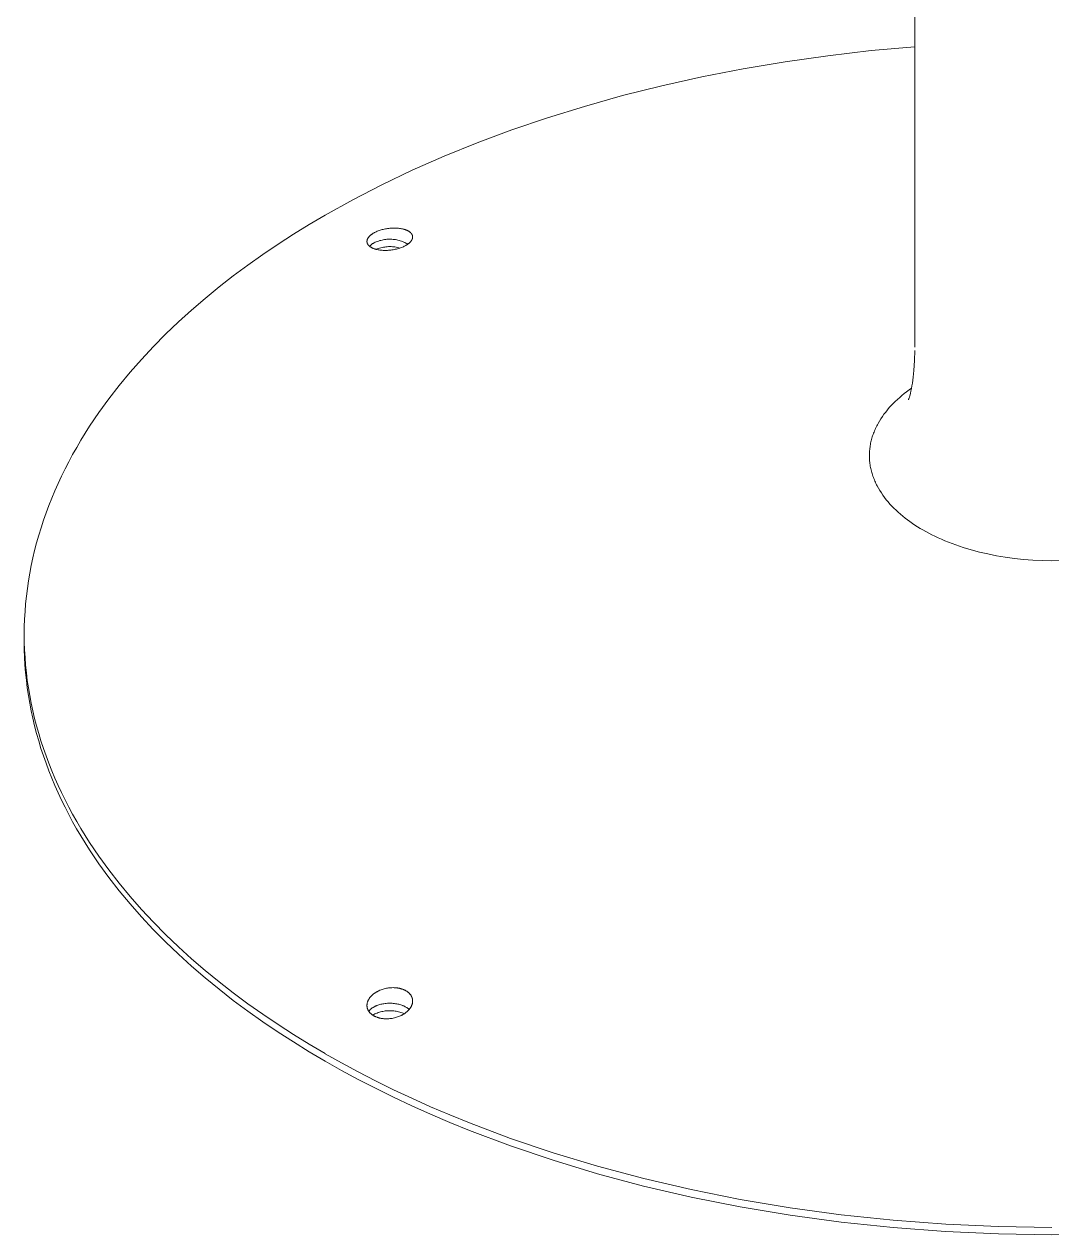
# Model space of a CAD drawing. Header units: millimetres. Extents: x -397 to 2955, y -22 to 2256.
# Drawn here: x 2244 to 2442.2, y 121.1 to 354.6 of the extents above; entities that cross this region are included whole.
import ezdxf

# ---------------------------------------------------------------- set-up
doc = ezdxf.new("R2010")
doc.units = ezdxf.units.MM
doc.layers.add('ZANO_R', color=7, linetype='Continuous', lineweight=0)

msp = doc.modelspace()

# ---------------------------------------------------------------- linework, layer by layer
at = {"layer": 'ZANO_R'}
for p, q in [((2415.76, 292.34), (2415.76, 552.33)), ((2398.97, 348.57), (2390.74, 347.4)), ((2407.32, 349.54), (2398.97, 348.57)), ((2415.76, 350.3), (2407.32, 349.54)), ((2382.65, 346.04), (2374.72, 344.49)), ((2390.74, 347.4), (2382.65, 346.04)), ((2374.72, 344.49), (2366.97, 342.76)), ((2366.97, 342.76), (2359.41, 340.86)), ((2352.06, 338.8), (2344.93, 336.6)), ((2359.41, 340.86), (2352.06, 338.8)), ((2344.93, 336.6), (2338.04, 334.25)), ((2338.04, 334.25), (2331.4, 331.77)), ((2331.4, 331.77), (2325, 329.17)), ((2325, 329.17), (2318.87, 326.47)), ((2318.87, 326.47), (2313, 323.67)), ((2313, 323.67), (2307.41, 320.78)), ((2307.41, 320.78), (2302.08, 317.82)), ((2302.08, 317.82), (2299, 316)), ((2299, 316), (2295.97, 314.13)), ((2314.33, 315.26), (2314.55, 315.28)), ((2314.55, 315.28), (2314.77, 315.3)), ((2314.77, 315.3), (2314.98, 315.31)), ((2314.98, 315.31), (2315.2, 315.32)), ((2315.2, 315.32), (2315.41, 315.32)), ((2315.41, 315.32), (2315.62, 315.32)), ((2315.62, 315.32), (2315.83, 315.31)), ((2315.83, 315.31), (2316.03, 315.3)), ((2316.03, 315.3), (2316.23, 315.28)), ((2316.23, 315.28), (2316.42, 315.26)), ((2295.97, 314.13), (2292.99, 312.2)), ((2310.15, 312.94), (2310.16, 312.97)), ((2310.16, 312.99), (2310.17, 313.02)), ((2310.16, 312.97), (2310.16, 312.99)), ((2310.17, 313.02), (2310.18, 313.05)), ((2310.18, 313.07), (2310.19, 313.1)), ((2310.18, 313.05), (2310.18, 313.07)), ((2310.19, 313.1), (2310.2, 313.13)), ((2310.2, 313.13), (2310.21, 313.15)), ((2310.21, 313.15), (2310.22, 313.18)), ((2310.22, 313.18), (2310.23, 313.2)), ((2310.23, 313.2), (2310.25, 313.23)), ((2310.25, 313.23), (2310.26, 313.26)), ((2310.26, 313.26), (2310.27, 313.28)), ((2310.27, 313.28), (2310.29, 313.31)), ((2310.29, 313.31), (2310.3, 313.34)), ((2310.3, 313.34), (2310.32, 313.36)), ((2310.32, 313.36), (2310.33, 313.39)), ((2310.33, 313.39), (2310.35, 313.42)), ((2310.35, 313.42), (2310.38, 313.47)), ((2310.38, 313.47), (2310.42, 313.52)), ((2310.42, 313.52), (2310.46, 313.57)), ((2310.46, 313.57), (2310.5, 313.62)), ((2310.5, 313.62), (2310.55, 313.68)), ((2310.55, 313.68), (2310.59, 313.73)), ((2310.59, 313.73), (2310.64, 313.78)), ((2310.64, 313.78), (2310.7, 313.83)), ((2310.7, 313.83), (2310.75, 313.88)), ((2310.75, 313.88), (2310.81, 313.93)), ((2310.81, 313.93), (2310.87, 313.98)), ((2310.87, 313.98), (2310.93, 314.03)), ((2310.93, 314.03), (2310.99, 314.08)), ((2310.99, 314.08), (2311.06, 314.12)), ((2311.06, 314.12), (2311.12, 314.17)), ((2311.12, 314.17), (2311.19, 314.22)), ((2311.19, 314.22), (2311.27, 314.27)), ((2311.27, 314.27), (2311.34, 314.31)), ((2311.34, 314.31), (2311.42, 314.36)), ((2311.42, 314.36), (2311.5, 314.4)), ((2311.5, 314.4), (2311.58, 314.45)), ((2311.58, 314.45), (2311.75, 314.53)), ((2311.75, 314.53), (2311.92, 314.61)), ((2311.92, 314.61), (2312.1, 314.69)), ((2312.1, 314.69), (2312.28, 314.76)), ((2312.28, 314.76), (2312.47, 314.83)), ((2312.47, 314.83), (2312.66, 314.9)), ((2312.59, 312.89), (2312.82, 312.95)), ((2312.66, 314.9), (2312.86, 314.96)), ((2312.82, 312.95), (2313.05, 313.01)), ((2312.86, 314.96), (2313.06, 315.01)), ((2313.05, 313.01), (2313.28, 313.06)), ((2313.06, 315.01), (2313.27, 315.07)), ((2313.27, 315.07), (2313.47, 315.11)), ((2313.28, 313.06), (2313.51, 313.09)), ((2313.47, 315.11), (2313.69, 315.16)), ((2313.51, 313.09), (2313.75, 313.13)), ((2313.69, 315.16), (2313.9, 315.2)), ((2313.75, 313.13), (2313.98, 313.15)), ((2313.9, 315.2), (2314.11, 315.23)), ((2313.98, 313.15), (2314.22, 313.16)), ((2314.11, 315.23), (2314.33, 315.26)), ((2314.22, 313.16), (2314.45, 313.17)), ((2314.45, 313.17), (2314.69, 313.17)), ((2314.69, 313.17), (2314.93, 313.16)), ((2314.93, 313.16), (2315.16, 313.14)), ((2315.16, 313.14), (2315.4, 313.11)), ((2315.4, 313.11), (2315.63, 313.08)), ((2315.63, 313.08), (2315.86, 313.04)), ((2315.86, 313.04), (2316.1, 312.99)), ((2316.1, 312.99), (2316.32, 312.93)), ((2316.42, 315.26), (2316.61, 315.23)), ((2316.61, 315.23), (2316.8, 315.2)), ((2316.8, 315.2), (2316.98, 315.16)), ((2316.98, 315.16), (2317.16, 315.12)), ((2317.16, 315.12), (2317.24, 315.09)), ((2317.24, 315.09), (2317.33, 315.07)), ((2317.33, 315.07), (2317.41, 315.05)), ((2317.41, 315.05), (2317.49, 315.02)), ((2317.49, 315.02), (2317.57, 314.99)), ((2317.57, 314.99), (2317.65, 314.96)), ((2317.65, 314.96), (2317.72, 314.93)), ((2317.72, 314.93), (2317.8, 314.9)), ((2317.8, 314.9), (2317.87, 314.87)), ((2317.87, 314.87), (2317.94, 314.84)), ((2317.94, 314.84), (2318, 314.8)), ((2318, 314.8), (2318.07, 314.77)), ((2318.07, 314.77), (2318.13, 314.73)), ((2318.13, 314.73), (2318.19, 314.7)), ((2318.19, 314.7), (2318.25, 314.66)), ((2318.25, 314.66), (2318.31, 314.62)), ((2318.31, 314.62), (2318.36, 314.58)), ((2318.36, 314.58), (2318.41, 314.54)), ((2318.41, 314.54), (2318.46, 314.5)), ((2318.46, 314.5), (2318.51, 314.46)), ((2318.51, 314.46), (2318.53, 314.44)), ((2318.53, 314.44), (2318.55, 314.42)), ((2318.55, 314.42), (2318.57, 314.4)), ((2318.57, 314.4), (2318.6, 314.38)), ((2318.6, 314.38), (2318.62, 314.35)), ((2318.62, 314.35), (2318.64, 314.33)), ((2318.64, 314.33), (2318.65, 314.31)), ((2318.65, 314.31), (2318.67, 314.29)), ((2318.67, 314.29), (2318.69, 314.27)), ((2318.69, 314.27), (2318.71, 314.24)), ((2318.71, 314.24), (2318.73, 314.22)), ((2318.73, 312.95), (2318.72, 312.92)), ((2318.73, 314.22), (2318.74, 314.2)), ((2318.75, 312.97), (2318.73, 312.95)), ((2318.74, 314.2), (2318.76, 314.17)), ((2318.76, 313), (2318.75, 312.97)), ((2318.76, 314.17), (2318.77, 314.15)), ((2318.78, 313.02), (2318.76, 313)), ((2318.77, 314.15), (2318.79, 314.13)), ((2318.79, 313.05), (2318.78, 313.02)), ((2318.79, 314.13), (2318.8, 314.1)), ((2318.81, 313.08), (2318.79, 313.05)), ((2318.8, 314.1), (2318.81, 314.08)), ((2318.81, 314.08), (2318.82, 314.06)), ((2318.82, 313.1), (2318.81, 313.08)), ((2318.82, 314.06), (2318.84, 314.03)), ((2318.83, 313.13), (2318.82, 313.1)), ((2318.84, 313.16), (2318.83, 313.13)), ((2318.84, 314.03), (2318.85, 314.01)), ((2318.85, 313.18), (2318.84, 313.16)), ((2318.85, 314.01), (2318.86, 313.98)), ((2318.86, 313.21), (2318.85, 313.18)), ((2318.86, 313.98), (2318.87, 313.96)), ((2318.87, 313.24), (2318.86, 313.21)), ((2318.87, 313.96), (2318.88, 313.94)), ((2318.88, 313.26), (2318.87, 313.24)), ((2318.88, 313.94), (2318.88, 313.91)), ((2318.88, 313.91), (2318.89, 313.89)), ((2318.89, 313.29), (2318.88, 313.26)), ((2318.89, 313.89), (2318.9, 313.86)), ((2318.9, 313.32), (2318.89, 313.29)), ((2318.9, 313.86), (2318.91, 313.84)), ((2318.91, 313.37), (2318.9, 313.34)), ((2318.9, 313.34), (2318.9, 313.32)), ((2318.91, 313.84), (2318.91, 313.81)), ((2318.91, 313.81), (2318.92, 313.79)), ((2318.92, 313.39), (2318.91, 313.37)), ((2318.92, 313.79), (2318.92, 313.76)), ((2318.92, 313.76), (2318.93, 313.73)), ((2318.93, 313.47), (2318.92, 313.45)), ((2318.92, 313.45), (2318.92, 313.42)), ((2318.92, 313.42), (2318.92, 313.39)), ((2318.93, 313.73), (2318.93, 313.71)), ((2318.93, 313.71), (2318.93, 313.68)), ((2318.93, 313.68), (2318.93, 313.66)), ((2318.93, 313.66), (2318.93, 313.63)), ((2318.93, 313.63), (2318.94, 313.61)), ((2318.94, 313.58), (2318.93, 313.55)), ((2318.93, 313.55), (2318.93, 313.53)), ((2318.93, 313.53), (2318.93, 313.5)), ((2318.93, 313.5), (2318.93, 313.47)), ((2318.94, 313.61), (2318.94, 313.58)), ((2292.99, 312.2), (2290.06, 310.22)), ((2310.13, 312.83), (2310.14, 312.86)), ((2310.13, 312.81), (2310.13, 312.83)), ((2310.13, 312.78), (2310.13, 312.81)), ((2310.13, 312.75), (2310.13, 312.78)), ((2310.13, 312.73), (2310.13, 312.75)), ((2310.13, 312.7), (2310.13, 312.73)), ((2310.13, 312.68), (2310.13, 312.7)), ((2310.13, 312.65), (2310.13, 312.68)), ((2310.14, 312.62), (2310.13, 312.65)), ((2310.14, 312.91), (2310.15, 312.94)), ((2310.14, 312.89), (2310.14, 312.91)), ((2310.14, 312.86), (2310.14, 312.89)), ((2310.14, 312.6), (2310.14, 312.62)), ((2310.14, 312.57), (2310.14, 312.6)), ((2310.15, 312.55), (2310.14, 312.57)), ((2310.15, 312.52), (2310.15, 312.55)), ((2310.16, 312.5), (2310.15, 312.52)), ((2310.17, 312.47), (2310.16, 312.5)), ((2310.17, 312.45), (2310.17, 312.47)), ((2310.18, 312.42), (2310.17, 312.45)), ((2310.19, 312.4), (2310.18, 312.42)), ((2310.2, 312.37), (2310.19, 312.4)), ((2310.21, 312.35), (2310.2, 312.37)), ((2310.22, 312.32), (2310.21, 312.35)), ((2310.23, 312.3), (2310.22, 312.32)), ((2310.24, 312.28), (2310.23, 312.3)), ((2310.25, 312.25), (2310.24, 312.28)), ((2310.27, 312.23), (2310.25, 312.25)), ((2310.28, 312.2), (2310.27, 312.23)), ((2310.29, 312.18), (2310.28, 312.2)), ((2310.31, 312.16), (2310.29, 312.18)), ((2310.32, 312.13), (2310.31, 312.16)), ((2310.34, 312.11), (2310.32, 312.13)), ((2310.36, 312.09), (2310.34, 312.11)), ((2310.37, 312.07), (2310.36, 312.09)), ((2310.39, 312.04), (2310.37, 312.07)), ((2310.41, 312.02), (2310.39, 312.04)), ((2310.43, 312), (2310.41, 312.02)), ((2310.45, 311.98), (2310.43, 312)), ((2310.47, 311.96), (2310.45, 311.98)), ((2310.49, 311.93), (2310.47, 311.96)), ((2310.51, 311.91), (2310.49, 311.93)), ((2310.53, 311.89), (2310.51, 311.91)), ((2310.56, 311.87), (2310.53, 311.89)), ((2310.6, 311.83), (2310.56, 311.87)), ((2310.65, 311.79), (2310.6, 311.83)), ((2310.71, 311.89), (2310.63, 311.81)), ((2310.7, 311.75), (2310.65, 311.79)), ((2310.76, 311.71), (2310.7, 311.75)), ((2310.79, 311.96), (2310.71, 311.89)), ((2310.81, 311.67), (2310.76, 311.71)), ((2310.87, 312.04), (2310.79, 311.96)), ((2310.87, 311.63), (2310.81, 311.67)), ((2310.96, 312.11), (2310.87, 312.04)), ((2310.93, 311.6), (2310.87, 311.63)), ((2311, 311.56), (2310.93, 311.6)), ((2311.05, 312.18), (2310.96, 312.11)), ((2311.06, 311.53), (2311, 311.56)), ((2311.14, 312.25), (2311.05, 312.18)), ((2311.13, 311.49), (2311.06, 311.53)), ((2311.2, 311.46), (2311.13, 311.49)), ((2311.23, 312.31), (2311.14, 312.25)), ((2311.27, 311.43), (2311.2, 311.46)), ((2311.32, 312.37), (2311.23, 312.31)), ((2311.34, 311.4), (2311.27, 311.43)), ((2311.42, 312.43), (2311.32, 312.37)), ((2311.42, 311.37), (2311.34, 311.4)), ((2311.49, 312.47), (2311.42, 312.43)), ((2311.5, 311.34), (2311.42, 311.37)), ((2311.49, 312.47), (2311.7, 312.57)), ((2311.58, 311.31), (2311.5, 311.34)), ((2311.66, 311.28), (2311.58, 311.31)), ((2311.74, 311.26), (2311.66, 311.28)), ((2311.7, 312.57), (2311.92, 312.66)), ((2311.82, 311.24), (2311.74, 311.26)), ((2311.91, 311.21), (2311.82, 311.24)), ((2312.11, 311.31), (2311.88, 311.22)), ((2312.08, 311.17), (2311.91, 311.21)), ((2311.92, 312.66), (2312.14, 312.74)), ((2312.26, 311.13), (2312.08, 311.17)), ((2312.35, 311.39), (2312.11, 311.31)), ((2312.14, 312.74), (2312.36, 312.82)), ((2312.45, 311.1), (2312.26, 311.13)), ((2312.58, 311.46), (2312.35, 311.39)), ((2312.36, 312.82), (2312.59, 312.89)), ((2312.64, 311.07), (2312.45, 311.1)), ((2312.82, 311.52), (2312.58, 311.46)), ((2312.84, 311.05), (2312.64, 311.07)), ((2313.06, 311.58), (2312.82, 311.52)), ((2313.04, 311.03), (2312.84, 311.05)), ((2313.24, 311.02), (2313.04, 311.03)), ((2313.31, 311.63), (2313.06, 311.58)), ((2313.44, 311.01), (2313.24, 311.02)), ((2313.55, 311.66), (2313.31, 311.63)), ((2313.65, 311.01), (2313.44, 311.01)), ((2313.8, 311.69), (2313.55, 311.66)), ((2313.87, 311.01), (2313.65, 311.01)), ((2314.04, 311.72), (2313.8, 311.69)), ((2314.08, 311.02), (2313.87, 311.01)), ((2314.29, 311.73), (2314.04, 311.72)), ((2314.3, 311.03), (2314.08, 311.02)), ((2314.54, 311.73), (2314.29, 311.73)), ((2314.51, 311.05), (2314.3, 311.03)), ((2314.73, 311.08), (2314.51, 311.05)), ((2314.78, 311.73), (2314.54, 311.73)), ((2314.95, 311.11), (2314.73, 311.08)), ((2315.03, 311.72), (2314.78, 311.73)), ((2315.17, 311.14), (2314.95, 311.11)), ((2315.28, 311.7), (2315.03, 311.72)), ((2315.38, 311.18), (2315.17, 311.14)), ((2315.52, 311.67), (2315.28, 311.7)), ((2315.59, 311.22), (2315.38, 311.18)), ((2315.77, 311.63), (2315.52, 311.67)), ((2315.8, 311.27), (2315.59, 311.22)), ((2316.01, 311.58), (2315.77, 311.63)), ((2316, 311.32), (2315.8, 311.27)), ((2316.21, 311.38), (2316, 311.32)), ((2316.25, 311.53), (2316.01, 311.58)), ((2316.4, 311.44), (2316.21, 311.38)), ((2316.49, 311.47), (2316.25, 311.53)), ((2316.32, 312.93), (2316.55, 312.87)), ((2316.6, 311.5), (2316.4, 311.44)), ((2316.55, 312.87), (2316.78, 312.79)), ((2316.79, 311.57), (2316.6, 311.5)), ((2316.78, 312.79), (2317, 312.71)), ((2316.97, 311.65), (2316.79, 311.57)), ((2317.15, 311.72), (2316.97, 311.65)), ((2317, 312.71), (2317.22, 312.62)), ((2317.32, 311.81), (2317.15, 311.72)), ((2317.22, 312.62), (2317.43, 312.53)), ((2317.49, 311.89), (2317.32, 311.81)), ((2317.43, 312.53), (2317.65, 312.43)), ((2317.65, 311.98), (2317.49, 311.89)), ((2317.73, 312.37), (2317.65, 312.43)), ((2317.72, 312.02), (2317.65, 311.98)), ((2317.8, 312.07), (2317.72, 312.02)), ((2317.82, 312.32), (2317.73, 312.37)), ((2317.87, 312.12), (2317.8, 312.07)), ((2317.91, 312.26), (2317.82, 312.32)), ((2317.94, 312.16), (2317.87, 312.12)), ((2317.99, 312.2), (2317.91, 312.26)), ((2318.01, 312.21), (2317.94, 312.16)), ((2318.07, 312.26), (2318.01, 312.21)), ((2318.14, 312.31), (2318.07, 312.26)), ((2318.2, 312.36), (2318.14, 312.31)), ((2318.26, 312.41), (2318.2, 312.36)), ((2318.32, 312.46), (2318.26, 312.41)), ((2318.37, 312.51), (2318.32, 312.46)), ((2318.42, 312.56), (2318.37, 312.51)), ((2318.47, 312.61), (2318.42, 312.56)), ((2318.52, 312.66), (2318.47, 312.61)), ((2318.56, 312.71), (2318.52, 312.66)), ((2318.61, 312.76), (2318.56, 312.71)), ((2318.65, 312.81), (2318.61, 312.76)), ((2318.68, 312.87), (2318.65, 312.81)), ((2318.72, 312.92), (2318.68, 312.87)), ((2290.06, 310.22), (2287.18, 308.19)), ((2284.36, 306.09), (2281.61, 303.95)), ((2287.18, 308.19), (2284.36, 306.09)), ((2281.61, 303.95), (2278.93, 301.75)), ((2278.93, 301.75), (2276.31, 299.5)), ((2276.31, 299.5), (2273.77, 297.2)), ((2273.77, 297.2), (2271.31, 294.84)), ((2271.31, 294.84), (2268.94, 292.44)), ((2268.94, 292.44), (2266.65, 289.99)), ((2415.76, 292.34), (2415.76, 292.62)), ((2266.65, 289.99), (2264.45, 287.49)), ((2415.57, 287.82), (2415.69, 289.75)), ((2415.69, 289.75), (2415.75, 291.68)), ((2264.45, 287.49), (2262.35, 284.95)), ((2415.45, 286.55), (2415.57, 287.82)), ((2262.35, 284.95), (2260.35, 282.37)), ((2415.21, 284.85), (2415.3, 285.39)), ((2415.3, 285.39), (2415.45, 286.55)), ((2412.85, 282.64), (2412.42, 282.26)), ((2413.29, 283.02), (2412.85, 282.64)), ((2413.73, 283.38), (2413.29, 283.02)), ((2414.19, 283.74), (2413.73, 283.38)), ((2414.66, 284.08), (2414.19, 283.74)), ((2415.14, 284.42), (2414.66, 284.08)), ((2414.67, 282.54), (2414.72, 282.71)), ((2414.72, 282.71), (2414.79, 282.92)), ((2414.79, 282.92), (2414.86, 283.16)), ((2414.86, 283.16), (2414.93, 283.45)), ((2414.93, 283.45), (2415.03, 283.88)), ((2415.03, 283.88), (2415.12, 284.35)), ((2415.12, 284.35), (2415.21, 284.85)), ((2260.35, 282.37), (2258.44, 279.74)), ((2410.49, 280.25), (2410.15, 279.82)), ((2410.85, 280.67), (2410.49, 280.25)), ((2411.22, 281.08), (2410.85, 280.67)), ((2411.61, 281.48), (2411.22, 281.08)), ((2412.01, 281.88), (2411.61, 281.48)), ((2412.42, 282.26), (2412.01, 281.88)), ((2414.53, 282.18), (2414.55, 282.23)), ((2414.53, 282.18), (2414.53, 282.18)), ((2414.53, 282.18), (2414.53, 282.18)), ((2414.53, 282.18), (2414.53, 282.18)), ((2414.53, 282.18), (2414.53, 282.18)), ((2414.53, 282.18), (2414.53, 282.18)), ((2414.53, 282.18), (2414.53, 282.18)), ((2414.53, 282.18), (2414.53, 282.18)), ((2414.53, 282.18), (2414.53, 282.18)), ((2414.53, 282.18), (2414.53, 282.18)), ((2414.53, 282.18), (2414.53, 282.18)), ((2414.53, 282.18), (2414.53, 282.18)), ((2414.53, 282.18), (2414.53, 282.18)), ((2414.53, 282.18), (2414.53, 282.18)), ((2414.53, 282.18), (2414.53, 282.18)), ((2414.53, 282.18), (2414.53, 282.18)), ((2414.53, 282.18), (2414.53, 282.18)), ((2414.53, 282.18), (2414.53, 282.18)), ((2414.53, 282.18), (2414.53, 282.18)), ((2414.53, 282.18), (2414.53, 282.18)), ((2414.53, 282.18), (2414.53, 282.18)), ((2414.53, 282.18), (2414.53, 282.18)), ((2414.53, 282.18), (2414.53, 282.18)), ((2414.53, 282.18), (2414.53, 282.18)), ((2414.53, 282.18), (2414.53, 282.18)), ((2414.53, 282.18), (2414.53, 282.18)), ((2414.53, 282.18), (2414.53, 282.18)), ((2414.53, 282.18), (2414.53, 282.18)), ((2414.53, 282.18), (2414.53, 282.18)), ((2414.53, 282.18), (2414.53, 282.18)), ((2414.53, 282.18), (2414.53, 282.18)), ((2414.53, 282.18), (2414.53, 282.18)), ((2414.53, 282.18), (2414.53, 282.18)), ((2414.53, 282.18), (2414.53, 282.18)), ((2414.53, 282.18), (2414.53, 282.18)), ((2414.53, 282.18), (2414.53, 282.18)), ((2414.53, 282.18), (2414.53, 282.18)), ((2414.53, 282.18), (2414.53, 282.18)), ((2414.53, 282.18), (2414.53, 282.18)), ((2414.53, 282.18), (2414.53, 282.18)), ((2414.53, 282.18), (2414.53, 282.18)), ((2414.55, 282.23), (2414.58, 282.3)), ((2414.58, 282.3), (2414.62, 282.4)), ((2414.62, 282.4), (2414.67, 282.54)), ((2258.44, 279.74), (2256.65, 277.07)), ((2408.93, 278.06), (2408.67, 277.6)), ((2409.21, 278.51), (2408.93, 278.06)), ((2409.51, 278.95), (2409.21, 278.51)), ((2409.82, 279.39), (2409.51, 278.95)), ((2410.15, 279.82), (2409.82, 279.39)), ((2255.79, 275.73), (2254.96, 274.37)), ((2256.65, 277.07), (2255.79, 275.73)), ((2407.81, 275.74), (2407.72, 275.5)), ((2407.9, 275.97), (2407.81, 275.74)), ((2408, 276.21), (2407.9, 275.97)), ((2408.1, 276.44), (2408, 276.21)), ((2408.2, 276.68), (2408.1, 276.44)), ((2408.31, 276.91), (2408.2, 276.68)), ((2408.43, 277.14), (2408.31, 276.91)), ((2408.55, 277.37), (2408.43, 277.14)), ((2408.67, 277.6), (2408.55, 277.37)), ((2254.96, 274.37), (2254.16, 273.01)), ((2407.17, 273.32), (2407.13, 273.08)), ((2407.21, 273.57), (2407.17, 273.32)), ((2407.25, 273.81), (2407.21, 273.57)), ((2407.31, 274.05), (2407.25, 273.81)), ((2407.36, 274.29), (2407.31, 274.05)), ((2407.43, 274.54), (2407.36, 274.29)), ((2407.49, 274.78), (2407.43, 274.54)), ((2407.56, 275.02), (2407.49, 274.78)), ((2407.64, 275.26), (2407.56, 275.02)), ((2407.72, 275.5), (2407.64, 275.26)), ((2253.38, 271.63), (2252.64, 270.25)), ((2254.16, 273.01), (2253.38, 271.63)), ((2407.03, 272.09), (2407.02, 271.85)), ((2407.02, 271.85), (2407.02, 271.6)), ((2407.02, 271.6), (2407.02, 271.36)), ((2407.02, 271.36), (2407.02, 271.11)), ((2407.02, 271.11), (2407.03, 270.86)), ((2407.05, 272.34), (2407.03, 272.09)), ((2407.07, 272.59), (2407.05, 272.34)), ((2407.1, 272.83), (2407.07, 272.59)), ((2407.13, 273.08), (2407.1, 272.83)), ((2251.92, 268.86), (2251.24, 267.46)), ((2252.64, 270.25), (2251.92, 268.86)), ((2407.03, 270.86), (2407.04, 270.62)), ((2407.04, 270.62), (2407.06, 270.37)), ((2407.06, 270.37), (2407.09, 270.13)), ((2407.09, 270.13), (2407.12, 269.88)), ((2407.12, 269.88), (2407.15, 269.64)), ((2407.15, 269.64), (2407.19, 269.39)), ((2407.19, 269.39), (2407.24, 269.15)), ((2407.24, 269.15), (2407.29, 268.91)), ((2407.29, 268.91), (2407.35, 268.66)), ((2407.35, 268.66), (2407.41, 268.42)), ((2251.24, 267.46), (2250.58, 266.06)), ((2407.41, 268.42), (2407.47, 268.18)), ((2407.47, 268.18), (2407.54, 267.94)), ((2407.54, 267.94), (2407.62, 267.7)), ((2407.62, 267.7), (2407.7, 267.46)), ((2407.7, 267.46), (2407.78, 267.22)), ((2407.78, 267.22), (2407.87, 266.98)), ((2407.87, 266.98), (2407.97, 266.75)), ((2407.97, 266.75), (2408.07, 266.51)), ((2408.07, 266.51), (2408.17, 266.28)), ((2408.17, 266.28), (2408.28, 266.04)), ((2249.95, 264.65), (2249.35, 263.23)), ((2250.58, 266.06), (2249.95, 264.65)), ((2408.28, 266.04), (2408.4, 265.81)), ((2408.4, 265.81), (2408.51, 265.58)), ((2408.51, 265.58), (2408.76, 265.12)), ((2408.76, 265.12), (2409.03, 264.67)), ((2409.03, 264.67), (2409.32, 264.22)), ((2409.32, 264.22), (2409.62, 263.78)), ((2248.79, 261.8), (2248.25, 260.37)), ((2249.35, 263.23), (2248.79, 261.8)), ((2409.62, 263.78), (2409.94, 263.34)), ((2409.94, 263.34), (2410.27, 262.91)), ((2410.27, 262.91), (2410.62, 262.49)), ((2410.62, 262.49), (2410.98, 262.08)), ((2410.98, 262.08), (2411.36, 261.67)), ((2411.36, 261.67), (2411.75, 261.27)), ((2248.25, 260.37), (2247.75, 258.94)), ((2411.75, 261.27), (2412.16, 260.87)), ((2412.16, 260.87), (2412.58, 260.49)), ((2412.58, 260.49), (2413, 260.11)), ((2413, 260.11), (2413.45, 259.74)), ((2413.45, 259.74), (2413.9, 259.38)), ((2413.9, 259.38), (2414.36, 259.03)), ((2247.28, 257.49), (2246.83, 256.05)), ((2247.75, 258.94), (2247.28, 257.49)), ((2414.36, 259.03), (2414.83, 258.68)), ((2414.83, 258.68), (2415.31, 258.35)), ((2415.31, 258.35), (2415.8, 258.02)), ((2415.8, 258.02), (2416.3, 257.7)), ((2416.3, 257.7), (2416.8, 257.39)), ((2416.8, 257.39), (2417.31, 257.09)), ((2417.31, 257.09), (2417.87, 256.78)), ((2246.42, 254.59), (2246.05, 253.14)), ((2246.83, 256.05), (2246.42, 254.59)), ((2417.87, 256.78), (2418.45, 256.47)), ((2418.45, 256.47), (2419.04, 256.16)), ((2419.04, 256.16), (2419.65, 255.86)), ((2419.65, 255.86), (2420.27, 255.56)), ((2420.27, 255.56), (2420.92, 255.28)), ((2420.92, 255.28), (2421.58, 254.99)), ((2421.58, 254.99), (2422.25, 254.72)), ((2422.25, 254.72), (2423.65, 254.19)), ((2246.05, 253.14), (2245.7, 251.68)), ((2423.65, 254.19), (2425.11, 253.7)), ((2425.11, 253.7), (2426.63, 253.24)), ((2426.63, 253.24), (2428.21, 252.82)), ((2428.21, 252.82), (2429.84, 252.44)), ((2429.84, 252.44), (2431.51, 252.1)), ((2245.39, 250.21), (2245.11, 248.75)), ((2245.7, 251.68), (2245.39, 250.21)), ((2431.51, 252.1), (2433.22, 251.81)), ((2433.22, 251.81), (2434.97, 251.58)), ((2434.97, 251.58), (2436.75, 251.39)), ((2436.75, 251.39), (2438.54, 251.25)), ((2438.54, 251.25), (2440.36, 251.17)), ((2440.36, 251.17), (2442.17, 251.15)), ((2442.17, 251.15), (2443.99, 251.17)), ((2245.11, 248.75), (2244.86, 247.28)), ((2244.65, 245.8), (2244.46, 244.33)), ((2244.86, 247.28), (2244.65, 245.8)), ((2244.46, 244.33), (2244.31, 242.85)), ((2244.2, 241.37), (2244.11, 239.89)), ((2244.31, 242.85), (2244.2, 241.37)), ((2244.06, 238.41), (2244.05, 236.93)), ((2244.11, 239.89), (2244.06, 238.41)), ((2244.04, 236.21), (2244.04, 235.5)), ((2244.05, 236.93), (2244.06, 235.45)), ((2244.06, 234.02), (2244.04, 235.5)), ((2244.06, 235.45), (2244.11, 233.97)), ((2244.11, 232.53), (2244.06, 234.02)), ((2244.11, 233.97), (2244.2, 232.49)), ((2244.19, 231.06), (2244.11, 232.53)), ((2244.2, 232.49), (2244.31, 231.01)), ((2244.31, 229.58), (2244.19, 231.06)), ((2244.31, 231.01), (2244.46, 229.54)), ((2244.46, 228.1), (2244.31, 229.58)), ((2244.46, 229.54), (2244.64, 228.06)), ((2244.64, 226.62), (2244.46, 228.1)), ((2244.64, 228.06), (2244.86, 226.59)), ((2244.86, 225.15), (2244.64, 226.62)), ((2244.86, 226.59), (2245.11, 225.12)), ((2245.1, 223.68), (2244.86, 225.15)), ((2245.11, 225.12), (2245.39, 223.65)), ((2245.38, 222.21), (2245.1, 223.68)), ((2245.7, 220.75), (2245.38, 222.21)), ((2245.39, 223.65), (2245.7, 222.19)), ((2245.7, 222.19), (2246.05, 220.73)), ((2246.04, 219.29), (2245.7, 220.75)), ((2246.05, 220.73), (2246.42, 219.27)), ((2246.42, 217.83), (2246.04, 219.29)), ((2246.42, 219.27), (2246.83, 217.82)), ((2246.83, 216.38), (2246.42, 217.83)), ((2246.83, 217.82), (2247.27, 216.37)), ((2247.27, 214.93), (2246.83, 216.38)), ((2247.27, 216.37), (2247.75, 214.93)), ((2247.74, 213.49), (2247.27, 214.93)), ((2247.75, 214.93), (2248.25, 213.49)), ((2248.25, 212.06), (2247.74, 213.49)), ((2248.25, 213.49), (2248.79, 212.06)), ((2248.78, 210.62), (2248.25, 212.06)), ((2249.35, 209.2), (2248.78, 210.62)), ((2248.79, 212.06), (2249.35, 210.64)), ((2249.35, 210.64), (2249.95, 209.22)), ((2249.95, 207.78), (2249.35, 209.2)), ((2249.95, 209.22), (2250.58, 207.81)), ((2250.57, 206.37), (2249.95, 207.78)), ((2251.23, 204.97), (2250.57, 206.37)), ((2250.58, 207.81), (2251.23, 206.4)), ((2251.23, 206.4), (2251.92, 205.01)), ((2251.92, 203.57), (2251.23, 204.97)), ((2251.92, 205.01), (2252.64, 203.62)), ((2252.63, 202.18), (2251.92, 203.57)), ((2252.64, 203.62), (2253.38, 202.23)), ((2253.38, 200.8), (2252.63, 202.18)), ((2253.38, 202.23), (2254.16, 200.86)), ((2254.16, 200.86), (2254.96, 199.5)), ((2254.15, 199.42), (2253.38, 200.8)), ((2254.96, 198.06), (2254.15, 199.42)), ((2254.96, 199.5), (2255.79, 198.14)), ((2255.79, 196.7), (2254.96, 198.06)), ((2255.79, 198.14), (2256.65, 196.79)), ((2256.64, 195.35), (2255.79, 196.7)), ((2256.65, 196.79), (2258.44, 194.13)), ((2258.44, 192.69), (2256.64, 195.35)), ((2258.44, 194.13), (2260.34, 191.5)), ((2260.34, 190.06), (2258.44, 192.69)), ((2260.34, 191.5), (2262.35, 188.92)), ((2262.35, 187.48), (2260.34, 190.06)), ((2262.35, 188.92), (2264.45, 186.37)), ((2264.45, 184.94), (2262.35, 187.48)), ((2264.45, 186.37), (2266.65, 183.88)), ((2266.65, 182.44), (2264.45, 184.94)), ((2266.65, 183.88), (2268.94, 181.43)), ((2268.93, 179.99), (2266.65, 182.44)), ((2271.31, 177.59), (2268.93, 179.99)), ((2268.94, 181.43), (2271.31, 179.02)), ((2271.31, 179.02), (2273.77, 176.67)), ((2273.77, 175.23), (2271.31, 177.59)), ((2273.77, 176.67), (2276.31, 174.37)), ((2276.31, 172.93), (2273.77, 175.23)), ((2276.31, 174.37), (2278.92, 172.12)), ((2278.92, 170.68), (2276.31, 172.93)), ((2278.92, 172.12), (2281.61, 169.92)), ((2281.61, 168.48), (2278.92, 170.68)), ((2281.61, 169.92), (2284.36, 167.77)), ((2284.36, 166.33), (2281.61, 168.48)), ((2312.36, 168.14), (2312.45, 168.19)), ((2312.45, 168.19), (2312.64, 168.27)), ((2312.64, 168.27), (2312.84, 168.35)), ((2312.84, 168.35), (2313.04, 168.42)), ((2313.04, 168.42), (2313.24, 168.49)), ((2313.24, 168.49), (2313.44, 168.55)), ((2313.44, 168.55), (2313.65, 168.6)), ((2313.65, 168.6), (2313.87, 168.65)), ((2313.87, 168.65), (2314.08, 168.69)), ((2314.08, 168.69), (2314.3, 168.72)), ((2314.3, 168.72), (2314.51, 168.74)), ((2314.51, 168.74), (2314.73, 168.76)), ((2314.73, 168.76), (2314.95, 168.77)), ((2314.95, 168.77), (2315.17, 168.78)), ((2315.17, 168.78), (2315.38, 168.77)), ((2315.38, 168.77), (2315.59, 168.76)), ((2315.59, 168.76), (2315.7, 168.75)), ((2315.7, 168.75), (2315.8, 168.74)), ((2315.8, 168.74), (2315.9, 168.73)), ((2315.9, 168.73), (2316, 168.72)), ((2316, 168.72), (2316.11, 168.7)), ((2316.11, 168.7), (2316.21, 168.69)), ((2316.21, 168.69), (2316.31, 168.67)), ((2316.31, 168.67), (2316.4, 168.65)), ((2316.4, 168.65), (2316.5, 168.63)), ((2316.5, 168.63), (2316.6, 168.6)), ((2316.6, 168.6), (2316.69, 168.58)), ((2316.69, 168.58), (2316.79, 168.55)), ((2316.79, 168.55), (2316.88, 168.52)), ((2316.88, 168.52), (2316.97, 168.49)), ((2316.97, 168.49), (2317.06, 168.46)), ((2317.06, 168.46), (2317.15, 168.42)), ((2317.15, 168.42), (2317.23, 168.39)), ((2317.23, 168.39), (2317.32, 168.35)), ((2317.32, 168.35), (2317.4, 168.31)), ((2317.4, 168.31), (2317.49, 168.27)), ((2317.49, 168.27), (2317.57, 168.23)), ((2317.57, 168.23), (2317.65, 168.18)), ((2317.72, 168.14), (2317.65, 168.18)), ((2284.36, 167.77), (2287.18, 165.68)), ((2287.18, 164.24), (2284.36, 166.33)), ((2310.18, 165.8), (2310.2, 165.87)), ((2310.2, 165.87), (2310.22, 165.95)), ((2310.22, 165.95), (2310.24, 166.02)), ((2310.24, 166.02), (2310.27, 166.09)), ((2310.27, 166.09), (2310.29, 166.16)), ((2310.29, 166.16), (2310.32, 166.24)), ((2310.32, 166.24), (2310.36, 166.31)), ((2310.36, 166.31), (2310.39, 166.38)), ((2310.39, 166.38), (2310.43, 166.45)), ((2310.43, 166.45), (2310.47, 166.52)), ((2310.47, 166.52), (2310.51, 166.59)), ((2310.51, 166.59), (2310.56, 166.66)), ((2310.56, 166.66), (2310.6, 166.73)), ((2310.6, 166.73), (2310.65, 166.8)), ((2310.65, 166.8), (2310.7, 166.87)), ((2310.7, 166.87), (2310.76, 166.93)), ((2310.76, 166.93), (2310.81, 167)), ((2310.81, 167), (2310.87, 167.07)), ((2310.87, 167.07), (2310.93, 167.13)), ((2310.93, 167.13), (2311, 167.2)), ((2311, 167.2), (2311.06, 167.26)), ((2311.06, 167.26), (2311.13, 167.33)), ((2311.13, 167.33), (2311.2, 167.39)), ((2311.2, 167.39), (2311.27, 167.45)), ((2311.27, 167.45), (2311.34, 167.51)), ((2311.34, 167.51), (2311.42, 167.57)), ((2311.42, 167.57), (2311.5, 167.63)), ((2311.5, 167.63), (2311.58, 167.69)), ((2311.58, 167.69), (2311.66, 167.74)), ((2311.66, 167.74), (2311.74, 167.8)), ((2311.74, 167.8), (2311.82, 167.85)), ((2311.82, 167.85), (2311.91, 167.9)), ((2311.91, 167.9), (2312, 167.95)), ((2312, 167.95), (2312.08, 168)), ((2312.08, 168), (2312.17, 168.05)), ((2312.17, 168.05), (2312.26, 168.1)), ((2312.26, 168.1), (2312.36, 168.14)), ((2317.8, 168.09), (2317.72, 168.14)), ((2317.87, 168.04), (2317.8, 168.09)), ((2317.94, 167.99), (2317.87, 168.04)), ((2318.01, 167.94), (2317.94, 167.99)), ((2318.07, 167.89), (2318.01, 167.94)), ((2318.14, 167.83), (2318.07, 167.89)), ((2318.2, 167.78), (2318.14, 167.83)), ((2318.26, 167.72), (2318.2, 167.78)), ((2318.32, 167.67), (2318.26, 167.72)), ((2318.37, 167.61), (2318.32, 167.67)), ((2318.42, 167.55), (2318.37, 167.61)), ((2318.47, 167.49), (2318.42, 167.55)), ((2318.52, 167.43), (2318.47, 167.49)), ((2318.56, 167.37), (2318.52, 167.43)), ((2318.61, 167.3), (2318.56, 167.37)), ((2318.65, 167.24), (2318.61, 167.3)), ((2318.68, 167.17), (2318.65, 167.24)), ((2318.7, 167.14), (2318.68, 167.17)), ((2318.72, 167.11), (2318.7, 167.14)), ((2318.73, 167.07), (2318.72, 167.11)), ((2318.75, 167.04), (2318.73, 167.07)), ((2318.76, 167.01), (2318.75, 167.04)), ((2318.78, 166.97), (2318.76, 167.01)), ((2318.79, 166.94), (2318.78, 166.97)), ((2318.81, 166.91), (2318.79, 166.94)), ((2318.82, 166.87), (2318.81, 166.91)), ((2318.83, 166.84), (2318.82, 166.87)), ((2318.84, 166.8), (2318.83, 166.84)), ((2318.85, 166.77), (2318.84, 166.8)), ((2318.86, 166.73), (2318.85, 166.77)), ((2318.87, 166.7), (2318.86, 166.73)), ((2318.88, 166.66), (2318.87, 166.7)), ((2318.89, 166.63), (2318.88, 166.66)), ((2318.88, 165.75), (2318.9, 165.82)), ((2318.9, 166.59), (2318.89, 166.63)), ((2318.9, 166.56), (2318.9, 166.59)), ((2318.91, 166.52), (2318.9, 166.56)), ((2318.9, 165.82), (2318.91, 165.9)), ((2318.92, 166.48), (2318.91, 166.52)), ((2318.91, 165.9), (2318.92, 165.93)), ((2318.92, 166.45), (2318.92, 166.48)), ((2318.92, 166.41), (2318.92, 166.45)), ((2318.93, 166.38), (2318.92, 166.41)), ((2318.92, 165.97), (2318.93, 166.01)), ((2318.92, 165.93), (2318.92, 165.97)), ((2318.93, 166.34), (2318.93, 166.38)), ((2318.93, 166.3), (2318.93, 166.34)), ((2318.93, 166.27), (2318.93, 166.3)), ((2318.94, 166.23), (2318.93, 166.27)), ((2318.93, 166.15), (2318.94, 166.19)), ((2318.93, 166.12), (2318.93, 166.15)), ((2318.93, 166.08), (2318.93, 166.12)), ((2318.93, 166.04), (2318.93, 166.08)), ((2318.93, 166.01), (2318.93, 166.04)), ((2318.94, 166.19), (2318.94, 166.23)), ((2287.18, 165.68), (2290.05, 163.64)), ((2290.05, 162.2), (2287.18, 164.24)), ((2290.05, 163.64), (2292.99, 161.66)), ((2310.13, 165.47), (2310.14, 165.5)), ((2310.13, 165.43), (2310.13, 165.47)), ((2310.13, 165.39), (2310.13, 165.43)), ((2310.13, 165.36), (2310.13, 165.39)), ((2310.13, 165.32), (2310.13, 165.36)), ((2310.13, 165.28), (2310.13, 165.32)), ((2310.13, 165.25), (2310.13, 165.28)), ((2310.13, 165.21), (2310.13, 165.25)), ((2310.14, 165.17), (2310.13, 165.21)), ((2310.14, 165.58), (2310.15, 165.61)), ((2310.14, 165.54), (2310.14, 165.58)), ((2310.14, 165.5), (2310.14, 165.54)), ((2310.14, 165.14), (2310.14, 165.17)), ((2310.14, 165.1), (2310.14, 165.14)), ((2310.15, 165.06), (2310.14, 165.1)), ((2310.15, 165.65), (2310.17, 165.73)), ((2310.15, 165.61), (2310.15, 165.65)), ((2310.16, 165.03), (2310.15, 165.06)), ((2310.16, 164.99), (2310.16, 165.03)), ((2310.17, 164.96), (2310.16, 164.99)), ((2310.17, 165.73), (2310.18, 165.8)), ((2310.18, 164.92), (2310.17, 164.96)), ((2310.18, 164.89), (2310.18, 164.92)), ((2310.19, 164.85), (2310.18, 164.89)), ((2310.2, 164.82), (2310.19, 164.85)), ((2310.21, 164.78), (2310.2, 164.82)), ((2310.22, 164.75), (2310.21, 164.78)), ((2310.23, 164.71), (2310.22, 164.75)), ((2310.25, 164.68), (2310.23, 164.71)), ((2310.26, 164.64), (2310.25, 164.68)), ((2310.27, 164.61), (2310.26, 164.64)), ((2310.29, 164.58), (2310.27, 164.61)), ((2310.3, 164.54), (2310.29, 164.58)), ((2310.32, 164.51), (2310.3, 164.54)), ((2310.33, 164.47), (2310.32, 164.51)), ((2310.35, 164.44), (2310.33, 164.47)), ((2310.37, 164.41), (2310.35, 164.44)), ((2310.38, 164.38), (2310.37, 164.41)), ((2310.42, 164.31), (2310.38, 164.38)), ((2310.46, 164.25), (2310.42, 164.31)), ((2310.5, 164.18), (2310.46, 164.25)), ((2310.54, 164.3), (2310.48, 164.22)), ((2310.55, 164.12), (2310.5, 164.18)), ((2310.61, 164.38), (2310.54, 164.3)), ((2310.59, 164.06), (2310.55, 164.12)), ((2310.64, 164), (2310.59, 164.06)), ((2310.68, 164.46), (2310.61, 164.38)), ((2310.7, 163.94), (2310.64, 164)), ((2310.75, 164.54), (2310.68, 164.46)), ((2310.75, 163.89), (2310.7, 163.94)), ((2310.83, 164.61), (2310.75, 164.54)), ((2310.81, 163.83), (2310.75, 163.89)), ((2310.87, 163.77), (2310.81, 163.83)), ((2310.91, 164.68), (2310.83, 164.61)), ((2310.93, 163.72), (2310.87, 163.77)), ((2310.99, 164.74), (2310.91, 164.68)), ((2310.99, 163.66), (2310.93, 163.72)), ((2311.07, 164.81), (2310.99, 164.74)), ((2311.06, 163.61), (2310.99, 163.66)), ((2311.12, 163.56), (2311.06, 163.61)), ((2311.15, 164.87), (2311.07, 164.81)), ((2311.19, 163.51), (2311.12, 163.56)), ((2311.24, 164.93), (2311.15, 164.87)), ((2311.27, 163.46), (2311.19, 163.51)), ((2311.33, 164.98), (2311.24, 164.93)), ((2311.44, 163.59), (2311.24, 163.48)), ((2311.42, 165.03), (2311.33, 164.98)), ((2311.49, 165.07), (2311.42, 165.03)), ((2311.66, 163.7), (2311.44, 163.59)), ((2311.56, 165.11), (2311.49, 165.07)), ((2311.64, 165.15), (2311.56, 165.11)), ((2311.71, 165.19), (2311.64, 165.15)), ((2311.87, 163.79), (2311.66, 163.7)), ((2311.79, 165.22), (2311.71, 165.19)), ((2311.87, 165.26), (2311.79, 165.22)), ((2311.95, 165.29), (2311.87, 165.26)), ((2312.09, 163.88), (2311.87, 163.79)), ((2312.04, 165.33), (2311.95, 165.29)), ((2312.21, 165.4), (2312.04, 165.33)), ((2312.31, 163.96), (2312.09, 163.88)), ((2312.4, 165.46), (2312.21, 165.4)), ((2312.53, 164.03), (2312.31, 163.96)), ((2312.59, 165.51), (2312.4, 165.46)), ((2312.75, 164.1), (2312.53, 164.03)), ((2312.78, 165.57), (2312.59, 165.51)), ((2312.98, 164.16), (2312.75, 164.1)), ((2312.99, 165.61), (2312.78, 165.57)), ((2313.21, 164.21), (2312.98, 164.16)), ((2313.2, 165.66), (2312.99, 165.61)), ((2313.41, 165.69), (2313.2, 165.66)), ((2313.44, 164.25), (2313.21, 164.21)), ((2313.63, 165.72), (2313.41, 165.69)), ((2313.67, 164.28), (2313.44, 164.25)), ((2313.85, 165.75), (2313.63, 165.72)), ((2313.91, 164.31), (2313.67, 164.28)), ((2314.08, 165.76), (2313.85, 165.75)), ((2314.14, 164.33), (2313.91, 164.31)), ((2314.3, 165.77), (2314.08, 165.76)), ((2314.37, 164.34), (2314.14, 164.33)), ((2314.53, 165.78), (2314.3, 165.77)), ((2314.61, 164.34), (2314.37, 164.34)), ((2314.76, 165.77), (2314.53, 165.78)), ((2314.84, 164.34), (2314.61, 164.34)), ((2314.99, 165.76), (2314.76, 165.77)), ((2315.08, 164.32), (2314.84, 164.34)), ((2315.21, 165.75), (2314.99, 165.76)), ((2315.31, 164.3), (2315.08, 164.32)), ((2315.43, 165.72), (2315.21, 165.75)), ((2315.54, 164.27), (2315.31, 164.3)), ((2315.65, 165.69), (2315.43, 165.72)), ((2315.77, 164.23), (2315.54, 164.27)), ((2315.87, 165.66), (2315.65, 165.69)), ((2316, 164.19), (2315.77, 164.23)), ((2316.08, 165.61), (2315.87, 165.66)), ((2316.23, 164.14), (2316, 164.19)), ((2316.28, 165.57), (2316.08, 165.61)), ((2316.46, 164.08), (2316.23, 164.14)), ((2316.48, 165.51), (2316.28, 165.57)), ((2316.68, 164.01), (2316.46, 164.08)), ((2316.67, 165.46), (2316.48, 165.51)), ((2316.85, 165.4), (2316.67, 165.46)), ((2316.9, 163.93), (2316.68, 164.01)), ((2316.8, 163.45), (2316.89, 163.49)), ((2317.03, 165.33), (2316.85, 165.4)), ((2316.89, 163.49), (2316.98, 163.54)), ((2317.12, 163.85), (2316.9, 163.93)), ((2316.98, 163.54), (2317.07, 163.59)), ((2317.11, 165.29), (2317.03, 165.33)), ((2317.07, 163.59), (2317.16, 163.64)), ((2317.19, 165.26), (2317.11, 165.29)), ((2317.34, 163.76), (2317.12, 163.85)), ((2317.16, 163.64), (2317.24, 163.69)), ((2317.28, 165.22), (2317.19, 165.26)), ((2317.24, 163.69), (2317.33, 163.75)), ((2317.35, 165.19), (2317.28, 165.22)), ((2317.33, 163.75), (2317.41, 163.8)), ((2317.43, 165.15), (2317.35, 165.19)), ((2317.41, 163.8), (2317.49, 163.86)), ((2317.5, 165.11), (2317.43, 165.15)), ((2317.49, 163.86), (2317.57, 163.92)), ((2317.65, 165.03), (2317.5, 165.11)), ((2317.57, 163.92), (2317.65, 163.97)), ((2317.73, 164.98), (2317.65, 165.03)), ((2317.65, 163.97), (2317.72, 164.03)), ((2317.72, 164.03), (2317.8, 164.1)), ((2317.81, 164.93), (2317.73, 164.98)), ((2317.8, 164.1), (2317.87, 164.16)), ((2317.89, 164.88), (2317.81, 164.93)), ((2317.87, 164.16), (2317.94, 164.22)), ((2317.97, 164.82), (2317.89, 164.88)), ((2317.94, 164.22), (2318, 164.28)), ((2318.05, 164.76), (2317.97, 164.82)), ((2318, 164.28), (2318.07, 164.35)), ((2318.13, 164.7), (2318.05, 164.76)), ((2318.07, 164.35), (2318.13, 164.41)), ((2318.2, 164.64), (2318.13, 164.7)), ((2318.13, 164.41), (2318.19, 164.48)), ((2318.19, 164.48), (2318.25, 164.54)), ((2318.28, 164.57), (2318.2, 164.64)), ((2318.25, 164.54), (2318.31, 164.61)), ((2318.31, 164.61), (2318.36, 164.68)), ((2318.36, 164.68), (2318.41, 164.75)), ((2318.41, 164.75), (2318.46, 164.81)), ((2318.46, 164.81), (2318.51, 164.88)), ((2318.51, 164.88), (2318.55, 164.95)), ((2318.55, 164.95), (2318.6, 165.02)), ((2318.6, 165.02), (2318.64, 165.1)), ((2318.64, 165.1), (2318.67, 165.17)), ((2318.67, 165.17), (2318.71, 165.24)), ((2318.71, 165.24), (2318.74, 165.31)), ((2318.74, 165.31), (2318.77, 165.38)), ((2318.77, 165.38), (2318.8, 165.46)), ((2318.8, 165.46), (2318.82, 165.53)), ((2318.82, 165.53), (2318.85, 165.6)), ((2318.85, 165.6), (2318.87, 165.67)), ((2318.87, 165.67), (2318.88, 165.75)), ((2292.99, 160.22), (2290.05, 162.2)), ((2292.99, 161.66), (2295.97, 159.73)), ((2311.34, 163.42), (2311.27, 163.46)), ((2311.42, 163.37), (2311.34, 163.42)), ((2311.42, 163.37), (2311.5, 163.33)), ((2311.5, 163.33), (2311.58, 163.28)), ((2311.58, 163.28), (2311.66, 163.24)), ((2311.66, 163.24), (2311.75, 163.2)), ((2311.75, 163.2), (2311.83, 163.17)), ((2311.83, 163.17), (2311.92, 163.13)), ((2311.92, 163.13), (2312.01, 163.09)), ((2312.01, 163.09), (2312.1, 163.06)), ((2312.1, 163.06), (2312.19, 163.03)), ((2312.19, 163.03), (2312.28, 163)), ((2312.28, 163), (2312.37, 162.97)), ((2312.37, 162.97), (2312.47, 162.95)), ((2312.47, 162.95), (2312.56, 162.92)), ((2312.56, 162.92), (2312.66, 162.9)), ((2312.66, 162.9), (2312.76, 162.88)), ((2312.76, 162.88), (2312.86, 162.86)), ((2312.86, 162.86), (2312.96, 162.85)), ((2312.96, 162.85), (2313.06, 162.83)), ((2313.06, 162.83), (2313.16, 162.82)), ((2313.16, 162.82), (2313.27, 162.8)), ((2313.27, 162.8), (2313.37, 162.79)), ((2313.37, 162.79), (2313.47, 162.79)), ((2313.47, 162.79), (2313.69, 162.78)), ((2313.69, 162.78), (2313.9, 162.77)), ((2313.9, 162.77), (2314.11, 162.78)), ((2314.11, 162.78), (2314.33, 162.79)), ((2314.33, 162.79), (2314.55, 162.8)), ((2314.55, 162.8), (2314.77, 162.83)), ((2314.77, 162.83), (2314.98, 162.86)), ((2314.98, 162.86), (2315.2, 162.9)), ((2315.2, 162.9), (2315.41, 162.95)), ((2315.41, 162.95), (2315.62, 163)), ((2315.62, 163), (2315.83, 163.06)), ((2315.83, 163.06), (2316.03, 163.12)), ((2316.03, 163.12), (2316.23, 163.2)), ((2316.23, 163.2), (2316.42, 163.27)), ((2316.42, 163.27), (2316.61, 163.36)), ((2316.61, 163.36), (2316.71, 163.4)), ((2316.71, 163.4), (2316.8, 163.45)), ((2295.97, 158.3), (2292.99, 160.22)), ((2295.97, 159.73), (2299, 157.86)), ((2299, 156.42), (2295.97, 158.3)), ((2299, 157.86), (2302.08, 156.05)), ((2302.08, 154.61), (2299, 156.42)), ((2305.22, 154.27), (2302.08, 156.04)), ((2305.22, 152.83), (2302.08, 154.61)), ((2308.46, 152.52), (2305.22, 154.27)), ((2308.46, 151.08), (2305.22, 152.83)), ((2311.8, 150.8), (2308.46, 152.52)), ((2311.8, 149.36), (2308.46, 151.08)), ((2315.23, 149.1), (2311.8, 150.8)), ((2315.23, 147.67), (2311.8, 149.36)), ((2318.76, 147.44), (2315.23, 149.1)), ((2318.76, 146.01), (2315.23, 147.67)), ((2322.39, 145.82), (2318.76, 147.44)), ((2322.38, 144.38), (2318.76, 146.01)), ((2326.1, 144.23), (2322.39, 145.82)), ((2326.1, 142.79), (2322.38, 144.38)), ((2329.91, 142.68), (2326.1, 144.23)), ((2329.91, 141.24), (2326.1, 142.79)), ((2337.8, 139.7), (2329.91, 142.68)), ((2337.8, 138.27), (2329.91, 141.24)), ((2346.04, 136.91), (2337.8, 139.7)), ((2346.03, 135.47), (2337.8, 138.27)), ((2354.6, 132.89), (2346.03, 135.47)), ((2354.61, 134.32), (2346.04, 136.91)), ((2363.49, 131.95), (2354.61, 134.32)), ((2363.48, 130.51), (2354.6, 132.89)), ((2372.65, 129.81), (2363.49, 131.95)), ((2372.65, 128.38), (2363.48, 130.51)), ((2382.08, 127.93), (2372.65, 129.81)), ((2382.07, 126.49), (2372.65, 128.38)), ((2391.73, 124.87), (2382.07, 126.49)), ((2391.73, 126.31), (2382.08, 127.93)), ((2401.58, 124.97), (2391.73, 126.31)), ((2401.58, 123.53), (2391.73, 124.87)), ((2411.59, 123.91), (2401.58, 124.97)), ((2421.72, 123.15), (2411.59, 123.91)), ((2411.58, 122.48), (2401.58, 123.53)), ((2421.71, 121.72), (2411.58, 122.48)), ((2431.92, 121.26), (2421.71, 121.72)), ((2431.93, 122.69), (2421.72, 123.15)), ((2442.18, 122.54), (2431.93, 122.69)), ((2442.17, 121.1), (2431.92, 121.26)), ((2452.43, 121.26), (2442.17, 121.1))]:
    msp.add_line(p, q, dxfattribs=at)

doc.saveas('drawing.dxf')
